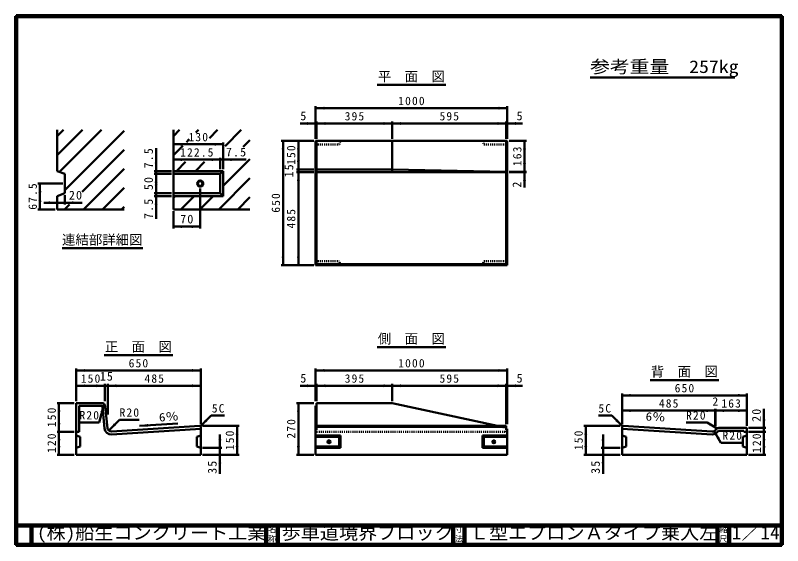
# Model space of a CAD drawing. Units: millimetres, scale not verified. Extents: x 100 to 4105, y 100 to 2870.
import ezdxf
from ezdxf.enums import TextEntityAlignment as Align

# ---------------------------------------------------------------- set-up
doc = ezdxf.new("R2010")
doc.units = ezdxf.units.MM
doc.header["$LTSCALE"] = 5
doc.linetypes.add('USER1', pattern=[2.2, 1, -1.2])
doc.layers.add('V-nasSTD', color=7, linetype='Continuous', lineweight=50)
doc.styles.add('ＭＳ ゴシック', font='')
doc.styles.get('ＭＳ ゴシック').set_extended_font_data('MS Gothic')

msp = doc.modelspace()

# ---------------------------------------------------------------- hatches: boundary and pattern name
at = {"layer": 'V-nasSTD'}
for points in [[(1712.5, 2377.621), (1667.5, 2385.121), (1712.5, 2392.621)], [(2622.5, 2392.621), (2667.5, 2385.121), (2622.5, 2377.621)], [(1622.5, 2297.621), (1667.5, 2305.121), (1622.5, 2312.621)], [(1717.5, 2297.621), (1672.5, 2305.121), (1717.5, 2312.621)], [(2022.5, 2312.621), (2067.5, 2305.121), (2022.5, 2297.621)], [(2112.5, 2297.621), (2067.5, 2305.121), (2112.5, 2312.621)], [(2617.5, 2312.621), (2662.5, 2305.121), (2617.5, 2297.621)], [(2617.5, 2312.621), (2662.5, 2305.121), (2617.5, 2297.621)], [(2712.5, 2297.621), (2667.5, 2305.121), (2712.5, 2312.621)], [(969.756, 2203.828), (924.756, 2196.328), (969.756, 2188.828)], [(1139.756, 2188.828), (1184.756, 2196.328), (1139.756, 2203.828)], [(1505, 2170.121), (1497.5, 2215.121), (1490, 2170.121)], [(1585, 2170.121), (1577.5, 2215.121), (1570, 2170.121)], [(2750, 2170.121), (2757.5, 2215.121), (2765, 2170.121)], [(969.756, 2123.828), (924.756, 2116.328), (969.756, 2108.828)], [(1124.756, 2108.828), (1169.756, 2116.328), (1124.756, 2123.828)], [(1229.756, 2123.828), (1184.756, 2116.328), (1229.756, 2108.828)], [(827.256, 2101.328), (834.756, 2056.328), (842.256, 2101.328)], [(1570, 2110.121), (1577.5, 2065.121), (1585, 2110.121)], [(2765, 2097.121), (2757.5, 2052.121), (2750, 2097.121)], [(1585, 2005.121), (1577.5, 2050.121), (1570, 2005.121)], [(2750, 2005.121), (2757.5, 2050.121), (2765, 2005.121)], [(842.256, 1996.328), (834.756, 2041.328), (827.256, 1996.328)], [(235.706, 1946.328), (228.206, 1991.328), (220.706, 1946.328)], [(827.256, 1986.328), (834.756, 1941.328), (842.256, 1986.328)], [(842.256, 1881.328), (834.756, 1926.328), (827.256, 1881.328)], [(220.706, 1901.328), (228.206, 1856.328), (235.706, 1901.328)], [(273.206, 1883.828), (318.206, 1891.328), (273.206, 1898.828)], [(403.206, 1898.828), (358.206, 1891.328), (403.206, 1883.828)], [(969.756, 1773.828), (924.756, 1766.328), (969.756, 1758.828)], [(1019.756, 1758.828), (1064.756, 1766.328), (1019.756, 1773.828)], [(1490, 1610.121), (1497.5, 1565.121), (1505, 1610.121)], [(1570, 1610.121), (1577.5, 1565.121), (1585, 1610.121)], [(462.5, 1022.621), (417.5, 1015.121), (462.5, 1007.621)], [(1022.5, 1007.621), (1067.5, 1015.121), (1022.5, 1022.621)], [(1712.5, 1007.621), (1667.5, 1015.121), (1712.5, 1022.621)], [(2622.5, 1022.621), (2667.5, 1015.121), (2622.5, 1007.621)], [(462.5, 942.621), (417.5, 935.121), (462.5, 927.621)], [(522.5, 927.621), (567.5, 935.121), (522.5, 942.621)], [(627.5, 942.621), (582.5, 935.121), (627.5, 927.621)], [(1022.5, 927.621), (1067.5, 935.121), (1022.5, 942.621)], [(1622.5, 927.621), (1667.5, 935.121), (1622.5, 942.621)], [(1717.5, 927.621), (1672.5, 935.121), (1717.5, 942.621)], [(2022.5, 942.621), (2067.5, 935.121), (2022.5, 927.621)], [(2112.5, 927.621), (2067.5, 935.121), (2112.5, 942.621)], [(2617.5, 942.621), (2662.5, 935.121), (2617.5, 927.621)], [(2617.5, 942.621), (2662.5, 935.121), (2617.5, 927.621)], [(2712.5, 927.621), (2667.5, 935.121), (2712.5, 942.621)], [(3312.5, 877.621), (3267.5, 885.121), (3312.5, 892.621)], [(3872.5, 892.621), (3917.5, 885.121), (3872.5, 877.621)], [(335, 800.121), (327.5, 845.121), (320, 800.121)], [(1585, 800.121), (1577.5, 845.121), (1570, 800.121)], [(543.929, 798.424), (562.82, 839.95), (558.418, 794.542)], [(3312.5, 797.621), (3267.5, 805.121), (3312.5, 812.621)], [(3707.5, 812.621), (3752.5, 805.121), (3707.5, 797.621)], [(3799.5, 797.621), (3754.5, 805.121), (3799.5, 812.621)], [(3872.5, 812.621), (3917.5, 805.121), (3872.5, 797.621)], [(320, 740.121), (327.5, 695.121), (335, 740.121)], [(614.049, 738.166), (587.533, 701.043), (624.656, 727.56)], [(792.334, 735.736), (747.889, 725.444), (793.27, 720.765)], [(1091.517, 759.744), (1065, 722.621), (1102.123, 749.137)], [(1265, 680.121), (1257.5, 725.121), (1250, 680.121)], [(3070, 680.121), (3077.5, 725.121), (3085, 680.121)], [(3243.483, 759.744), (3270, 722.621), (3232.877, 749.137)], [(3727.61, 741.568), (3762.831, 712.573), (3720.11, 728.577)], [(4000, 760.121), (4007.5, 715.121), (4015, 760.121)], [(335, 650.121), (327.5, 695.121), (320, 650.121)], [(3763.727, 655.565), (3747.722, 698.286), (3776.717, 663.065)], [(4000, 650.121), (4007.5, 695.121), (4015, 650.121)], [(1160, 655.121), (1167.5, 610.121), (1175, 655.121)], [(3175, 655.121), (3167.5, 610.121), (3160, 655.121)], [(320, 620.121), (327.5, 575.121), (335, 620.121)], [(1250, 620.121), (1257.5, 575.121), (1265, 620.121)], [(1570, 620.121), (1577.5, 575.121), (1585, 620.121)], [(3085, 620.121), (3077.5, 575.121), (3070, 620.121)], [(4015, 620.121), (4007.5, 575.121), (4000, 620.121)], [(1175, 530.121), (1167.5, 575.121), (1160, 530.121)], [(3160, 530.121), (3167.5, 575.121), (3175, 530.121)]]:
    msp.add_hatch(color=256, dxfattribs=at).paths.add_polyline_path(points)

# ---------------------------------------------------------------- linework, layer by layer
at = {"layer": 'V-nasSTD', "lineweight": 100}
for p, q in [((105, 2865), (105, 105)), ((4100, 2865), (105, 2865)), ((4100, 105), (4100, 2865)), ((105, 205), (4100, 205)), ((185, 205), (185, 105)), ((1410, 205), (1410, 105)), ((1470, 205), (1470, 105)), ((2385, 205), (2385, 105)), ((2445, 205), (2445, 105)), ((3765, 205), (3765, 105)), ((3825, 205), (3825, 105)), ((105, 105), (4100, 105))]:
    msp.add_line(p, q, dxfattribs=at)
at = {"layer": 'V-nasSTD'}
for p, q in [((3855, 2544.806), (3099.5, 2544.806)), ((2347, 2506.887), (1988, 2506.887)), ((1667.5, 2395.121), (1667.5, 2225.121)), ((2667.5, 2385.121), (1667.5, 2385.121)), ((2667.5, 2395.121), (2667.5, 2225.121)), ((1667.5, 2305.121), (1587.5, 2305.121)), ((1667.5, 2305.121), (1672.5, 2305.121)), ((1672.5, 2315.121), (1672.5, 2225.121)), ((2067.5, 2305.121), (1672.5, 2305.121)), ((2067.5, 2315.121), (2067.5, 2225.121)), ((2662.5, 2305.121), (2067.5, 2305.121)), ((2662.5, 2315.121), (2662.5, 2225.121)), ((2667.5, 2305.121), (2662.5, 2305.121)), ((2667.5, 2305.121), (2747.5, 2305.121)), ((318.206, 2271.328), (318.206, 2056.328)), ((318.206, 2238.604), (350.929, 2271.328)), ((318.206, 2139.609), (449.924, 2271.328)), ((329.634, 2052.042), (548.919, 2271.328)), ((358.206, 1956.619), (668.206, 2266.619)), ((924.756, 2271.328), (924.756, 1856.328)), ((924.756, 2238.604), (957.48, 2271.328)), ((1056.475, 2271.328), (1042.727, 2257.58)), ((1155.469, 2271.328), (1113.043, 2228.901)), ((1194.612, 2186.475), (1279.464, 2271.328)), ((993.546, 2208.399), (1007.688, 2222.541)), ((1184.756, 2206.328), (1184.756, 2066.328)), ((1289.296, 2182.373), (1324.756, 2217.624)), ((1487.5, 2215.121), (1657.5, 2215.121)), ((1497.5, 2215.121), (1497.5, 1565.121)), ((1577.5, 2215.121), (1577.5, 2065.121)), ((1667.5, 2215.121), (1667.5, 1565.121)), ((2667.5, 2215.121), (1667.5, 2215.121)), ((1672.5, 2215.121), (1672.5, 1565.121)), ((2067.5, 2215.121), (2067.5, 2050.121)), ((2662.5, 2215.121), (2662.5, 1565.121)), ((2667.5, 1565.121), (2667.5, 2215.121)), ((2767.5, 2215.121), (2677.5, 2215.121)), ((2757.5, 2215.121), (2757.5, 2052.121)), ((449.102, 1948.521), (668.206, 2167.624)), ((834.756, 2176.328), (834.756, 2056.328)), ((924.756, 2196.328), (1184.756, 2196.328)), ((924.756, 2139.609), (974.403, 2189.257)), ((1169.756, 2126.328), (1169.756, 2066.328)), ((924.756, 2116.328), (1169.756, 2116.328)), ((940.469, 2056.328), (988.398, 2104.257)), ((1039.464, 2056.328), (1087.393, 2104.257)), ((1169.756, 2116.328), (1184.756, 2116.328)), ((1184.756, 1978.629), (1324.756, 2118.629)), ((1184.756, 2116.328), (1304.756, 2116.328)), ((318.206, 2056.328), (358.206, 2041.328)), ((455.904, 1856.328), (668.206, 2068.629)), ((824.756, 2056.328), (914.756, 2056.328)), ((834.756, 2056.328), (834.756, 2041.328)), ((924.756, 2056.328), (1184.756, 2056.328)), ((924.756, 1926.328), (924.756, 2056.328)), ((1184.756, 2056.328), (1169.756, 2041.328)), ((1184.756, 2056.328), (1184.756, 1926.328)), ((1567.5, 2065.121), (1657.5, 2065.121)), ((1567.5, 2050.121), (1657.5, 2050.121)), ((1577.5, 2050.121), (1577.5, 2065.121)), ((1577.5, 1565.121), (1577.5, 2050.121)), ((1667.5, 2065.121), (2067.5, 2065.121)), ((2667.5, 2050.121), (1667.5, 2050.121)), ((2067.5, 2065.121), (2662.5, 2052.121)), ((2767.5, 2052.121), (2677.5, 2052.121)), ((2767.5, 2050.121), (2677.5, 2050.121)), ((2757.5, 2050.121), (2757.5, 2052.121)), ((2757.5, 2050.121), (2757.5, 1970.121)), ((358.206, 2041.328), (358.206, 1941.328)), ((824.756, 2041.328), (914.756, 2041.328)), ((834.756, 1941.328), (834.756, 2041.328)), ((924.756, 2041.328), (1169.756, 2041.328)), ((1161.449, 1856.328), (1324.756, 2019.634)), ((1169.756, 2041.328), (1169.756, 1941.328)), ((348.206, 1991.328), (218.206, 1991.328)), ((228.206, 1991.328), (228.206, 1856.328)), ((554.899, 1856.328), (668.206, 1969.634)), ((1064.756, 1965.328), (1064.756, 1756.328)), ((358.206, 1941.328), (318.206, 1926.328)), ((318.206, 1926.328), (318.206, 1856.328)), ((358.206, 1931.328), (358.206, 1881.328)), ((824.756, 1941.328), (914.756, 1941.328)), ((824.756, 1926.328), (914.756, 1926.328)), ((834.756, 1941.328), (834.756, 1926.328)), ((834.756, 1926.328), (834.756, 1806.328)), ((924.756, 1941.328), (1169.756, 1941.328)), ((1184.756, 1926.328), (924.756, 1926.328)), ((924.756, 1916.619), (934.464, 1926.328)), ((963.459, 1856.328), (1033.459, 1926.328)), ((1062.454, 1856.328), (1132.454, 1926.328)), ((1169.756, 1941.328), (1184.756, 1926.328)), ((248.206, 1891.328), (318.206, 1891.328)), ((318.206, 1891.328), (358.206, 1891.328)), ((358.206, 1891.328), (448.206, 1891.328)), ((1260.444, 1856.328), (1324.756, 1920.639)), ((308.206, 1856.328), (218.206, 1856.328)), ((668.206, 1856.328), (318.206, 1856.328)), ((356.909, 1856.328), (382.098, 1881.516)), ((653.894, 1856.328), (668.206, 1870.639)), ((924.756, 1856.328), (1324.756, 1856.328)), ((924.756, 1756.328), (924.756, 1846.328)), ((924.756, 1766.328), (1064.756, 1766.328)), ((343.733, 1653.426), (764.993, 1653.426)), ((1487.5, 1565.121), (1657.5, 1565.121)), ((1667.5, 1565.121), (2667.5, 1565.121)), ((2662.5, 1570.121), (1672.5, 1570.121)), ((2347, 1136.887), (1988, 1136.887)), ((563, 1095.121), (922, 1095.121)), ((417.5, 1025.121), (417.5, 855.121)), ((417.5, 1015.121), (1067.5, 1015.121)), ((1067.5, 1025.121), (1067.5, 735.121)), ((1667.5, 1025.121), (1667.5, 855.121)), ((2667.5, 1015.121), (1667.5, 1015.121)), ((2667.5, 1025.121), (2667.5, 735.121)), ((3772, 965.121), (3413, 965.121)), ((417.5, 935.121), (567.5, 935.121)), ((567.5, 945.121), (567.5, 855.121)), ((567.5, 935.121), (582.5, 935.121)), ((582.5, 945.121), (582.5, 785.121)), ((582.5, 935.121), (1067.5, 935.121)), ((1667.5, 935.121), (1587.5, 935.121)), ((1667.5, 935.121), (1672.5, 935.121)), ((1672.5, 945.121), (1672.5, 855.121)), ((2067.5, 935.121), (1672.5, 935.121)), ((2067.5, 945.121), (2067.5, 855.121)), ((2662.5, 935.121), (2067.5, 935.121)), ((2662.5, 945.121), (2662.5, 735.121)), ((2667.5, 935.121), (2662.5, 935.121)), ((2667.5, 935.121), (2747.5, 935.121)), ((3267.5, 895.121), (3267.5, 735.121)), ((3917.5, 885.121), (3267.5, 885.121)), ((3917.5, 895.121), (3917.5, 725.121)), ((407.5, 845.121), (317.5, 845.121)), ((327.5, 845.121), (327.5, 695.121)), ((549.4, 845.121), (417.5, 845.121)), ((417.5, 845.121), (417.5, 575.121)), ((1567.5, 845.121), (1657.5, 845.121)), ((1577.5, 845.121), (1577.5, 575.121)), ((2067.5, 845.121), (1672.5, 845.121)), ((1672.5, 845.121), (1672.5, 710.404)), ((2067.5, 845.121), (2616.731, 725.121)), ((432.5, 830.121), (432.5, 695.121)), ((549.4, 830.121), (432.5, 830.121)), ((562.82, 839.95), (536.938, 743.357)), ((554.375, 825.618), (565.657, 712.801)), ((569.301, 827.111), (580.583, 714.294)), ((1667.5, 830.121), (1667.5, 575.121)), ((1672.5, 830.121), (1667.5, 830.121)), ((3752.5, 805.121), (3267.5, 805.121)), ((3752.5, 815.121), (3752.5, 725.121)), ((3754.5, 805.121), (3752.5, 805.121)), ((3754.5, 815.121), (3754.5, 725.121)), ((3917.5, 805.121), (3754.5, 805.121)), ((4007.5, 715.121), (4007.5, 815.121)), ((1065, 722.621), (1121.569, 779.189)), ((1121.569, 779.189), (1191.569, 779.189)), ((3213.431, 779.189), (3143.431, 779.189)), ((3270, 722.621), (3213.431, 779.189)), ((434.938, 743.357), (536.938, 743.357)), ((587.533, 701.043), (644.101, 757.612)), ((601.731, 696.323), (1062.5, 725.121)), ((644.101, 757.612), (746.101, 757.612)), ((747.889, 725.444), (947.5, 737.919)), ((1062.5, 725.121), (1067.5, 720.121)), ((1077.5, 725.121), (1267.5, 725.121)), ((1257.5, 725.121), (1257.5, 575.121)), ((2662.5, 725.121), (1667.5, 725.121)), ((2662.5, 725.121), (2662.5, 710.404)), ((3257.5, 725.121), (3067.5, 725.121)), ((3077.5, 725.121), (3077.5, 575.121)), ((3272.5, 725.121), (3267.5, 720.121)), ((3737.255, 696.074), (3272.5, 725.121)), ((3600.869, 742.573), (3710.869, 742.573)), ((3762.831, 712.573), (3710.869, 742.573)), ((407.5, 695.121), (317.5, 695.121)), ((327.5, 695.121), (327.5, 575.121)), ((432.5, 695.121), (417.5, 695.121)), ((602.667, 681.352), (1067.5, 710.404)), ((1067.5, 575.121), (1067.5, 720.121)), ((2662.5, 720.121), (1667.5, 720.121)), ((1672.5, 710.404), (1667.5, 710.404)), ((2667.5, 710.404), (2662.5, 710.404)), ((2667.5, 575.121), (2667.5, 710.404)), ((3267.5, 720.121), (3267.5, 575.121)), ((3736.319, 681.103), (3267.5, 710.404)), ((3747.722, 698.286), (3782.722, 637.665)), ((3917.5, 715.121), (3772.6, 715.121)), ((3902.5, 700.121), (3772.6, 700.121)), ((3902.5, 695.121), (3902.5, 700.121)), ((3902.5, 695.121), (3917.5, 695.121)), ((3917.5, 575.121), (3917.5, 715.121)), ((3927.5, 715.121), (4017.5, 715.121)), ((3927.5, 695.121), (4017.5, 695.121)), ((4007.5, 715.121), (4007.5, 695.121)), ((4007.5, 695.121), (4007.5, 575.121)), ((417.5, 675.121), (437.5, 667.621)), ((437.5, 667.621), (437.5, 617.621)), ((1067.5, 675.121), (1047.5, 667.621)), ((1047.5, 667.621), (1047.5, 617.621)), ((1167.5, 680.121), (1167.5, 610.121)), ((1667.5, 675.121), (1797.5, 675.121)), ((1667.5, 667.621), (1790, 667.621)), ((1790, 667.621), (1797.5, 675.121)), ((1790, 617.621), (1790, 667.621)), ((1797.5, 675.121), (1797.5, 610.121)), ((2667.5, 675.121), (2537.5, 675.121)), ((2537.5, 675.121), (2537.5, 610.121)), ((2545, 667.621), (2537.5, 675.121)), ((2667.5, 667.621), (2545, 667.621)), ((2545, 617.621), (2545, 667.621)), ((3167.5, 680.121), (3167.5, 610.121)), ((3267.5, 675.121), (3287.5, 667.621)), ((3287.5, 667.621), (3287.5, 617.621)), ((3917.5, 675.121), (3897.5, 667.621)), ((3897.5, 667.621), (3897.5, 617.621)), ((417.5, 610.121), (437.5, 617.621)), ((1067.5, 610.121), (1047.5, 617.621)), ((1077.5, 610.121), (1177.5, 610.121)), ((1167.5, 610.121), (1167.5, 575.121)), ((1667.5, 617.621), (1790, 617.621)), ((1667.5, 610.121), (1797.5, 610.121)), ((1790, 617.621), (1797.5, 610.121)), ((2545, 617.621), (2537.5, 610.121)), ((2667.5, 610.121), (2537.5, 610.121)), ((2667.5, 617.621), (2545, 617.621)), ((3257.5, 610.121), (3157.5, 610.121)), ((3167.5, 610.121), (3167.5, 575.121)), ((3287.5, 617.621), (3267.5, 610.121)), ((3782.722, 637.665), (3892.722, 637.665)), ((3897.5, 617.621), (3917.5, 610.121)), ((407.5, 575.121), (317.5, 575.121)), ((417.5, 575.121), (1067.5, 575.121)), ((1077.5, 575.121), (1267.5, 575.121)), ((1167.5, 575.121), (1167.5, 475.121)), ((1567.5, 575.121), (1657.5, 575.121)), ((1667.5, 575.121), (2667.5, 575.121)), ((3257.5, 575.121), (3067.5, 575.121)), ((3167.5, 575.121), (3167.5, 475.121)), ((3267.5, 575.121), (3917.5, 575.121)), ((3927.5, 575.121), (4017.5, 575.121))]:
    msp.add_line(p, q, dxfattribs=at)
at = {"layer": 'V-nasSTD', "linetype": 'USER1'}
for p, q in [((1790, 2195.121), (1797.5, 2215.121)), ((2537.5, 2215.121), (2545, 2195.121)), ((1667.5, 2195.121), (1790, 2195.121)), ((2545, 2195.121), (2667.5, 2195.121)), ((1667.5, 1585.121), (1790, 1585.121)), ((1797.5, 1565.121), (1790, 1585.121)), ((2537.5, 1565.121), (2545, 1585.121)), ((2545, 1585.121), (2667.5, 1585.121)), ((2616.731, 725.121), (2662.5, 715.121)), ((2667.5, 695.121), (1667.5, 695.121)), ((1672.5, 710.404), (1672.5, 695.121)), ((2662.5, 710.404), (2662.5, 695.121))]:
    msp.add_line(p, q, dxfattribs=at)
at = {"layer": 'V-nasSTD', "lineweight": 13}
msp.add_lwpolyline([(100, 100), (100, 2870), (4105, 2870), (4105, 100)], close=True, dxfattribs=at)
at = {"layer": 'V-nasSTD'}
for centre, radius in [((1064.756, 1991.328), 16), ((1064.756, 1991.328), 12), ((1737.5, 642.621), 8), ((1737.5, 642.621), 6), ((2597.5, 642.621), 8), ((2597.5, 642.621), 6)]:
    msp.add_circle(centre, radius, dxfattribs=at)
for centre, radius, start, end in [((549.4, 825.121), 20, 5.71059, 90), ((549.4, 825.121), 5, 5.71059, 90), ((600.483, 716.284), 35, 185.71059, 273.57633), ((600.483, 716.284), 20, 185.71059, 273.57633), ((3738.503, 716.035), 35, 266.42367, 328.47662), ((3738.503, 716.035), 20, 266.42367, 328.47662), ((3772.6, 695.121), 20, 90, 148.47663), ((3772.6, 695.121), 5, 90, 148.47662)]:
    msp.add_arc(centre, radius, start, end, dxfattribs=at)

# ---------------------------------------------------------------- texts
at = {"layer": 'V-nasSTD', "style": 'ＭＳ ゴシック'}
for s, height, width, p in [('参考重量\u3000257kg', 65.98, 1.15, (3099.5, 2634.806)), ('(株)船生コンクリート工業', 69.65, 1.05, (213.279, 202.55)), ('歩車道境界ブロック', 69.65, 1.05, (1490, 202.47)), ('Ｌ型エプロンＡタイプ乗入左', 69.65, 1.05, (2472.5, 202.508)), ('1／14', 69.65, 1.05, (3840, 202.582))]:
    msp.add_text(s, height=height, dxfattribs=dict(at, width=width)).set_placement(p, align=Align.TOP_LEFT)
for s, height, p in [('平\u3000面\u3000図', 51.32, (1991.992, 2576.887)), ('5', 45.82, (1587.5, 2367.621)), ('5', 45.82, (2716.25, 2367.621)), ('連結部詳細図', 51.32, (343.733, 1723.426)), ('側\u3000面\u3000図', 51.32, (1991.992, 1206.887)), ('正\u3000面\u3000図', 51.32, (567, 1165.121)), ('背\u3000面\u3000図', 51.32, (3416.992, 1035.121)), ('5', 45.82, (1587.5, 997.621)), ('5', 45.82, (2716.25, 997.621)), ('2', 43.99, (3738.5, 875.121)), ('名', 30.79, (1418.982, 200.999)), ('寸', 30.79, (2393.982, 200.999)), ('縮', 30.79, (3773.982, 200.999)), ('称', 30.79, (1418.976, 151.01)), ('法', 30.79, (2393.976, 151.01)), ('尺', 30.79, (3773.976, 151.01))]:
    msp.add_text(s, height=height, dxfattribs=at).set_placement(p, align=Align.TOP_LEFT)
msp.add_text('2', height=45.82, rotation=90, dxfattribs=at).set_placement((2695, 1970.121), align=Align.TOP_LEFT)
at = {"layer": 'V-nasSTD', "style": 'ＭＳ ゴシック', "width": 1.15}
for rotation, p in [(3.576, (847.944, 791.814)), (356.424, (3391.243, 797.803))]:
    msp.add_text('6％', height=43.99, rotation=rotation, dxfattribs=at).set_placement(p, align=Align.TOP_LEFT)
at = {"layer": 'V-nasSTD', "attachment_point": 1, "style": 'ＭＳ ゴシック'}
for s, insert, char_height in [('\\T1.2;1000', (2098.5, 2445.121), 43.99), ('\\T1.2;395', (1819, 2365.121), 43.99), ('\\T1.2;595', (2314, 2365.121), 43.99), ('\\T1.2;130', (1003.756, 2256.328), 43.99), ('\\T1.2;122.5', (960.256, 2176.328), 43.99), ('\\T1.19;7.5', (1199.006, 2178.828), 45.82), ('\\T1.19;20', (379.706, 1953.828), 45.82), ('\\T1.19;70', (960.506, 1828.828), 45.82), ('\\T1.2;650', (691.5, 1075.121), 43.99), ('\\T1.2;1000', (2098.5, 1075.121), 43.99), ('\\T1.19;15', (540.75, 1007.621), 45.82), ('\\T1.2;150', (441.5, 995.121), 43.99), ('\\T1.2;485', (774, 995.121), 43.99), ('\\T1.2;395', (1819, 995.121), 43.99), ('\\T1.2;595', (2314, 995.121), 43.99), ('\\T1.2;650', (3541.5, 945.121), 43.99), ('\\T1.2;485', (3459, 865.121), 43.99), ('\\T1.2;163', (3785, 865.121), 43.99), ('\\T1.2;R20', (434.938, 803.357), 43.99), ('\\T1.2;R20', (644.101, 817.612), 43.99), ('\\T1.2;5C', (1125.569, 839.189), 43.99), ('\\T1.2;5C', (3143.431, 839.189), 43.99), ('\\T1.2;R20', (3600.869, 802.573), 43.99), ('\\T1.2;R20', (3790.722, 697.665), 43.99)]:
    msp.add_mtext(s, dxfattribs=dict(at, insert=insert, char_height=char_height))
at = {"layer": 'V-nasSTD', "attachment_point": 1, "rotation": 90, "style": 'ＭＳ ゴシック'}
for s, insert, char_height in [('\\T1.19;7.5', (772.256, 2070.578), 45.82), ('\\T1.2;150', (1517.5, 2089.121), 43.99), ('\\T1.2;163', (2697.5, 2082.621), 43.99), ('\\T1.19;15', (1505, 2023.371), 45.82), ('\\T1.19;50', (772.256, 1957.078), 45.82), ('\\T1.2;67.5', (168.206, 1854.828), 43.99), ('\\T1.2;650', (1437.5, 1839.121), 43.99), ('\\T1.19;7.5', (772.256, 1806.328), 45.82), ('\\T1.2;485', (1517.5, 1756.621), 43.99), ('\\T1.2;150', (267.5, 719.121), 43.99), ('\\T1.19;20', (3945, 746.621), 45.82), ('\\T1.2;270', (1517.5, 659.121), 43.99), ('\\T1.2;120', (267.5, 584.121), 43.99), ('\\T1.2;150', (1197.5, 599.121), 43.99), ('\\T1.2;150', (3017.5, 599.121), 43.99), ('\\T1.2;120', (3947.5, 584.121), 43.99), ('\\T1.19;35', (1105, 475.121), 45.82), ('\\T1.19;35', (3105, 475.121), 45.82)]:
    msp.add_mtext(s, dxfattribs=dict(at, insert=insert, char_height=char_height))

doc.saveas('drawing.dxf')
